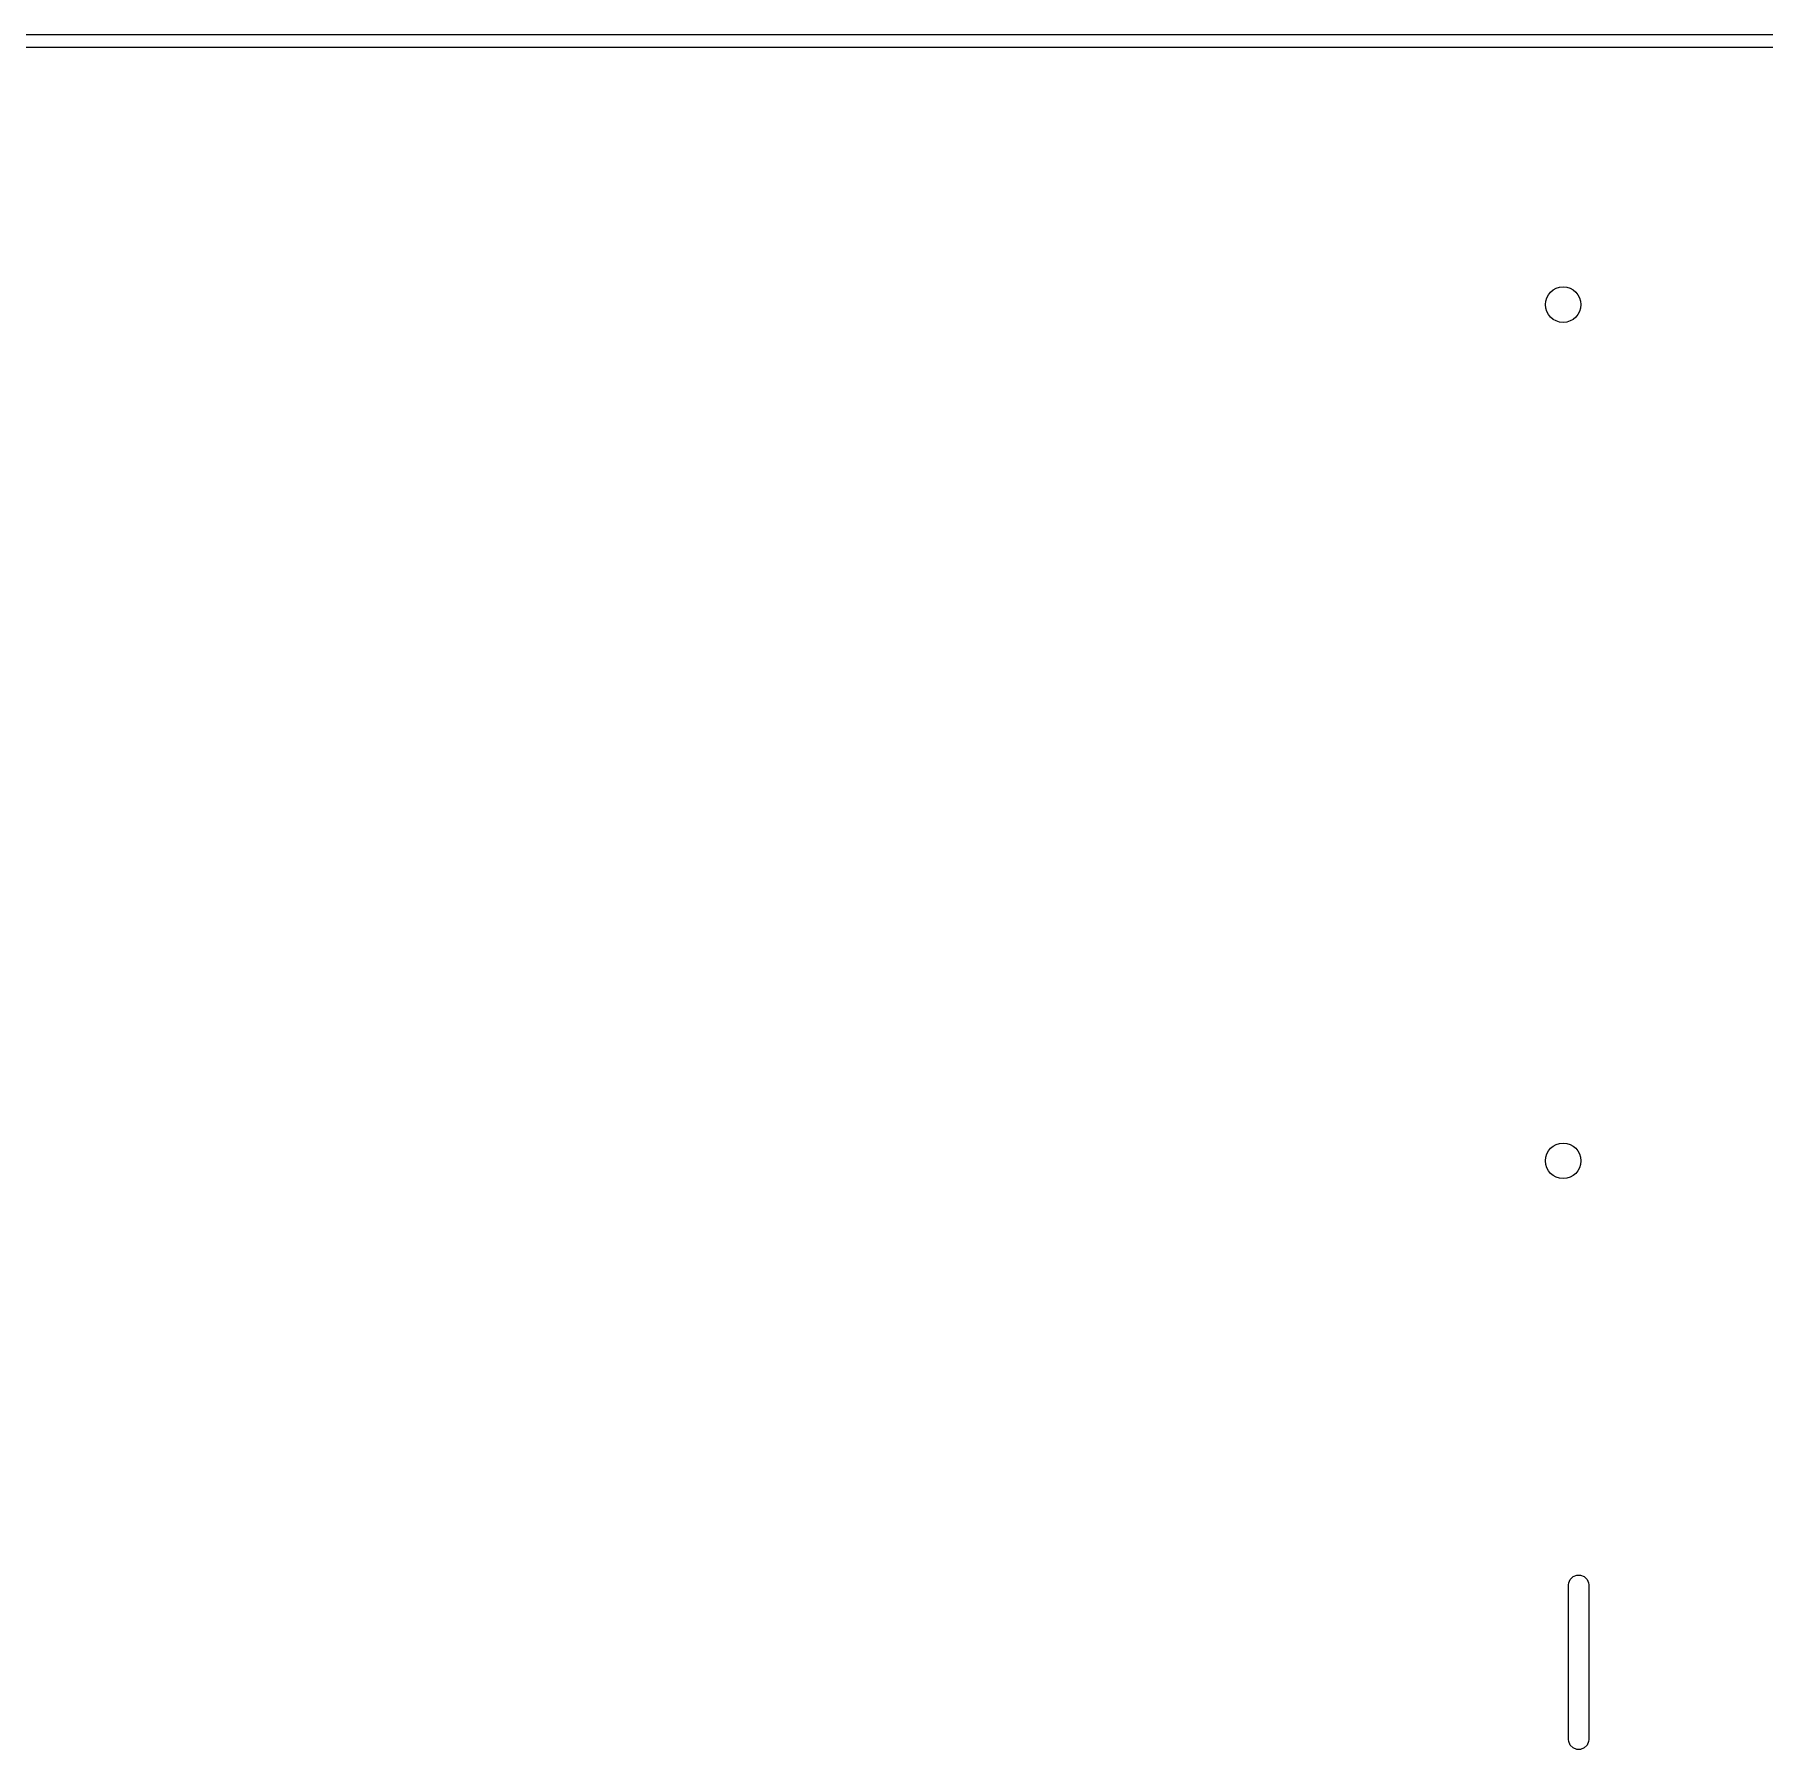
# Model space of a CAD drawing. Header units: inches. Extents: x 0.27 to 5.32, y 0.16 to 3.22.
# Drawn here: x 3.977 to 4.648, y 2.556 to 3.222 of the extents above; entities that cross this region are included whole.
import ezdxf

# ---------------------------------------------------------------- set-up
doc = ezdxf.new("R2010")
doc.units = ezdxf.units.IN
doc.header["$MEASUREMENT"] = 0
doc.layers.add('BLACK', color=250, linetype='CONTINUOUS')

msp = doc.modelspace()

# ---------------------------------------------------------------- linework, layer by layer
at = {"layer": 'BLACK', "linetype": 'CONTINUOUS'}
for p, q in [((2.63547, 3.22203), (4.98547, 3.22203)), ((4.98297, 3.21703), (2.63797, 3.21703)), ((4.5724, 2.62), (4.57247, 2.62076)), ((4.57247, 2.62076), (4.57306, 2.62218)), ((4.57306, 2.62218), (4.57415, 2.62327)), ((4.57415, 2.62327), (4.57557, 2.62386)), ((4.57557, 2.62386), (4.5771, 2.62386)), ((4.5771, 2.62386), (4.57852, 2.62327)), ((4.57852, 2.62327), (4.57961, 2.62218)), ((4.57961, 2.62218), (4.5802, 2.62076)), ((4.5802, 2.62076), (4.58027, 2.62)), ((4.5724, 2.56), (4.5724, 2.62)), ((4.58027, 2.62), (4.58027, 2.56)), ((4.57247, 2.55924), (4.5724, 2.56)), ((4.58027, 2.56), (4.5802, 2.55924)), ((4.57306, 2.55782), (4.57247, 2.55924)), ((4.57415, 2.55673), (4.57306, 2.55782)), ((4.57557, 2.55614), (4.57415, 2.55673)), ((4.5771, 2.55614), (4.57557, 2.55614)), ((4.57852, 2.55673), (4.5771, 2.55614)), ((4.57961, 2.55782), (4.57852, 2.55673)), ((4.5802, 2.55924), (4.57961, 2.55782))]:
    msp.add_line(p, q, dxfattribs=at)
at = {"layer": 'BLACK'}
for centre in [(4.57031, 3.11717), (4.57031, 3.11717), (4.57031, 2.78469), (4.57031, 2.78469)]:
    msp.add_circle(centre, 0.00689, dxfattribs=at)

doc.saveas('drawing.dxf')
